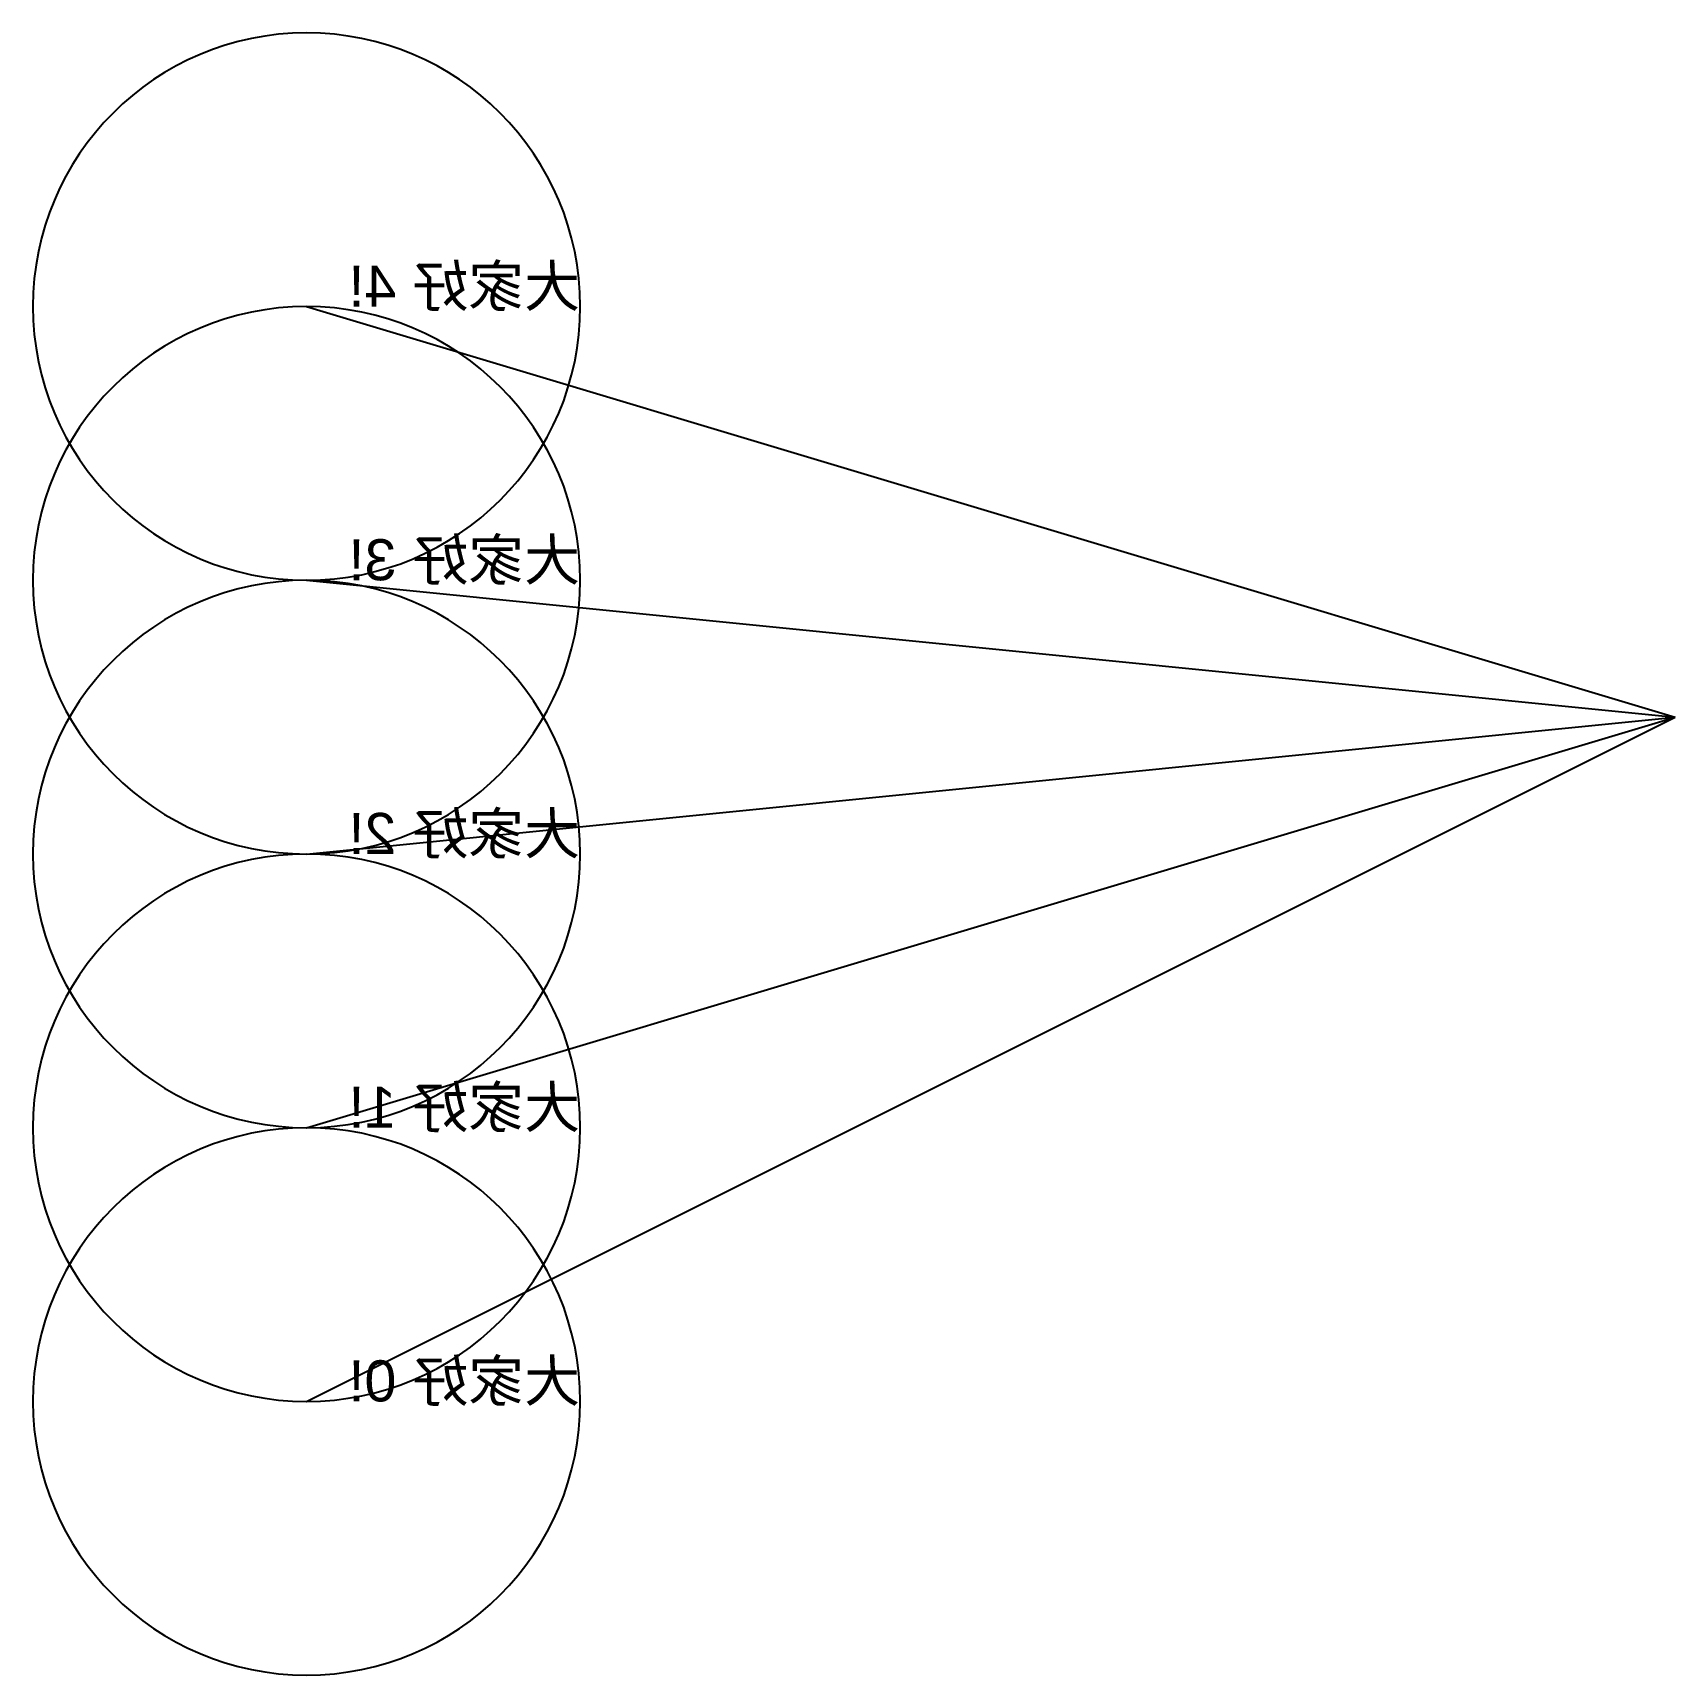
# Model space of a CAD drawing. Header units: millimetres. Extents: x -10 to 1379979793195, y -212430246469 to 50.
# Drawn here: x -10 to 50, y -10 to 50 of the extents above.
import ezdxf

# ---------------------------------------------------------------- set-up
doc = ezdxf.new("R2010")
doc.units = ezdxf.units.MM
doc.styles.get("Standard").update_dxf_attribs({"font": 'arial.ttf'})

msp = doc.modelspace()

# ---------------------------------------------------------------- linework, layer by layer
at = {"extrusion": (0, 0, -1)}
for p in [(0, 40), (0, 30), (0, 0), (0, 10), (0, 20)]:
    msp.add_line(p, (50, 25), dxfattribs=at)
for centre in [(0, 40), (0, 30), (0, 20), (0, 10), (0, 0)]:
    msp.add_circle(centre, 10, dxfattribs=at)

# ---------------------------------------------------------------- texts
for s, p in [('大家好 4!', (-10, 40)), ('大家好 3!', (-10, 30)), ('大家好 2!', (-10, 20)), ('大家好 1!', (-10, 10)), ('大家好 0!', (-10, 0))]:
    msp.add_text(s, height=1.5, dxfattribs=at).set_placement(p)

doc.saveas('drawing.dxf')
